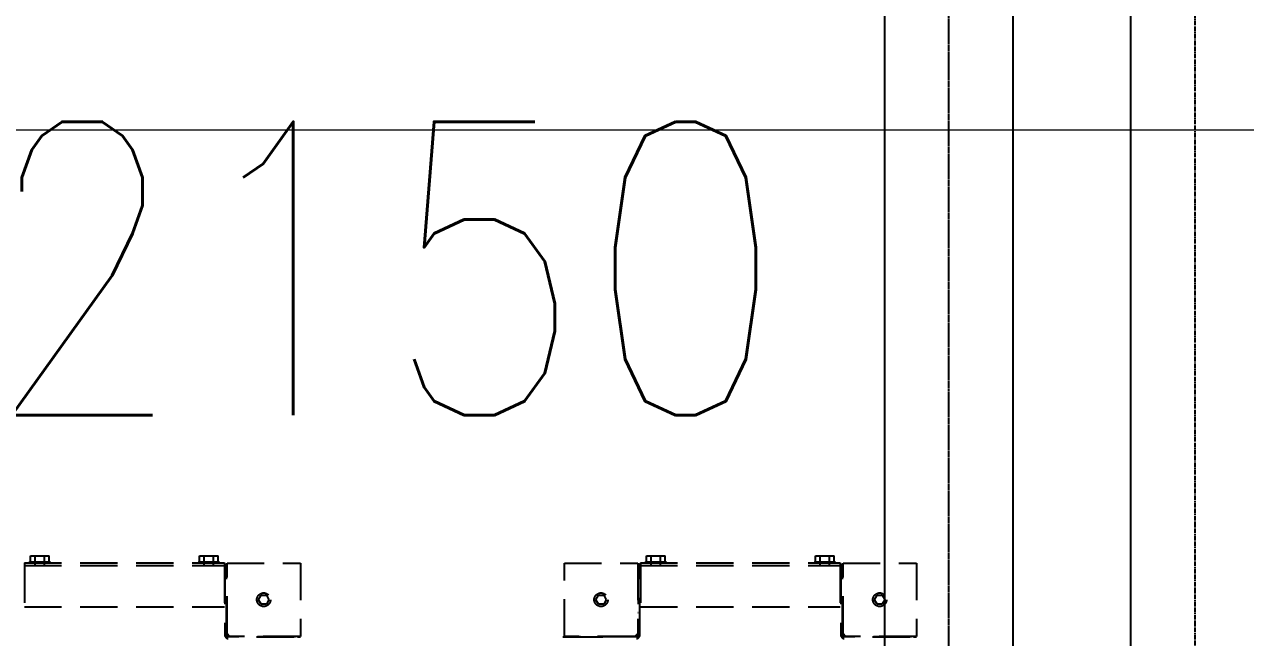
# Model space of a CAD drawing. Extents: x -32000 to 416743, y -254124 to 144214.
# Drawn here: x 255625 to 257706, y 65134 to 66179 of the extents above; entities that cross this region are included whole.
import ezdxf
from ezdxf.enums import TextEntityAlignment as Align

# ---------------------------------------------------------------- set-up
doc = ezdxf.new("R2010")
doc.units = 0
doc.header["$LTSCALE"] = 10
doc.linetypes.add('XFM1P40$0$CENTER2', pattern=[1.125, 0.75, -0.125, 0.125, -0.125])
doc.linetypes.add('XFM1Q40$0$HIDDEN', pattern=[9.525, 6.35, -3.175])
for name, color, linetype in [('XFM1D40$0$M-CWTR-TEXT', 250, 'Continuous'), ('XFM1P40$0$M-PIPE-CHWR13', 94, 'Continuous'), ('XFM1P40$0$M-PIPE-CHWR13_CL', 93, 'XFM1P40$0$CENTER2'), ('XFM1P40$0$M-PIPE-CHWS5', 160, 'Continuous'), ('XFM1P40$0$M-PIPE-CHWS5_CL', 161, 'XFM1P40$0$CENTER2'), ('XFM1Q40$0$M-EQPM-MAU', 22, 'Continuous'), ('XFM7P40ICA$0$H12PL4$0$L40_19_MEJI', 252, 'Continuous')]:
    doc.layers.add(name, color=color, linetype=linetype)
doc.styles.add('XFM1D40$0$12P7-XCM2P10$0$AA-TXT', font='simplex.shx', dxfattribs={"bigfont": 'china.shx'})

# ---------------------------------------------------------------- blocks, each defined once
blk = doc.blocks.new('XFM1D40')
at = {"layer": 'XFM1D40$0$M-CWTR-TEXT', "style": 'XFM1D40$0$12P7-XCM2P10$0$AA-TXT', "width": 0.8}
blk.add_text('BOD=L40(18.45)+2150', height=500, dxfattribs=at).set_placement((250563, 65763.5), align=Align.MIDDLE_LEFT)
blk = doc.blocks.new('XFM1P40')
at = {"layer": 'XFM1P40$0$M-PIPE-CHWR13'}
for p, q in [((257090.5, 78173.5, 0), (257090.5, 50480, 0)), ((257309.5, 78173.5, 0), (257309.5, 50480, 0))]:
    blk.add_line(p, q, dxfattribs=at)
at = {"layer": 'XFM1P40$0$M-PIPE-CHWR13_CL', "ltscale": 0.5}
blk.add_line((257200, 86135.4, 0), (257200, 50276.6, 0), dxfattribs=at)
at = {"layer": 'XFM1P40$0$M-PIPE-CHWS5'}
blk.add_line((257510.5, 50897.9, 0), (257510.5, 78173.5, 0), dxfattribs=at)
at = {"layer": 'XFM1P40$0$M-PIPE-CHWS5_CL'}
blk.add_line((257620, 50732.2, 0), (257620, 86370.1, 0), dxfattribs=at)
blk = doc.blocks.new('XFM1Q40')
at = {"layer": 'XFM1Q40$0$M-EQPM-MAU', "color": 252, "linetype": 'XFM1Q40$0$HIDDEN'}
for p, q in [((255624.6, 65262.1, -1.6), (255965.4, 65262.1, -1.6)), ((255624.6, 65262.1, -1.6), (255965.4, 65262.1, -1.6)), ((255624.6, 65257.1, 3.4), (255965.4, 65257.1, 3.4)), ((255624.6, 65257.1, 3.4), (255624.6, 65187.1, 3.4)), ((255632.2, 65262.1, -93.6), (255632.2, 65263.1, -93.6)), ((255632.2, 65262.1, -47.6), (255632.2, 65263.1, -47.6)), ((255632.2, 65262.1, -1.6), (255632.2, 65263.1, -1.6)), ((255634.9, 65263.7, -93.6), (255634.9, 65273.7, -93.6)), ((255634.9, 65263.7, -47.6), (255634.9, 65273.7, -47.6)), ((255634.9, 65273.7, -1.6), (255642.9, 65273.7, 12.2)), ((255634.9, 65263.7, -1.6), (255634.9, 65273.7, -1.6)), ((255634.9, 65263.7, -1.6), (255642.9, 65263.7, 12.2)), ((255642.9, 65273.7, 12.2), (255658.8, 65273.7, 12.2)), ((255642.9, 65263.7, 12.2), (255642.9, 65273.7, 12.2)), ((255642.9, 65263.1, -93.6), (255642.9, 65263.7, -93.6)), ((255642.9, 65263.1, -47.6), (255642.9, 65263.7, -47.6)), ((255642.9, 65263.1, -1.6), (255642.9, 65263.7, -1.6)), ((255642.9, 65263.7, 12.2), (255658.8, 65263.7, 12.2)), ((255642.9, 65256.3, -93.6), (255642.9, 65262.1, -93.6)), ((255642.9, 65256.3, -47.6), (255642.9, 65262.1, -47.6)), ((255642.9, 65256.3, -1.6), (255642.9, 65262.1, -1.6)), ((255658.8, 65273.7, 12.2), (255666.7, 65273.7, -1.6)), ((255658.8, 65263.7, 12.2), (255658.8, 65273.7, 12.2)), ((255658.8, 65263.1, -93.6), (255658.8, 65263.7, -93.6)), ((255658.8, 65263.1, -47.6), (255658.8, 65263.7, -47.6)), ((255658.8, 65263.7, 12.2), (255666.7, 65263.7, -1.6)), ((255658.8, 65263.1, -1.6), (255658.8, 65263.7, -1.6)), ((255658.8, 65256.3, -93.6), (255658.8, 65262.1, -93.6)), ((255658.8, 65256.3, -47.6), (255658.8, 65262.1, -47.6)), ((255658.8, 65256.3, -1.6), (255658.8, 65262.1, -1.6)), ((255666.7, 65263.7, -93.6), (255666.7, 65273.7, -93.6)), ((255666.7, 65263.7, -47.6), (255666.7, 65273.7, -47.6)), ((255666.7, 65263.7, -1.6), (255666.7, 65273.7, -1.6)), ((255669.5, 65262.1, -93.6), (255669.5, 65263.1, -93.6)), ((255669.5, 65262.1, -47.6), (255669.5, 65263.1, -47.6)), ((255669.5, 65262.1, -1.6), (255669.5, 65263.1, -1.6)), ((255920.5, 65262.1, -93.6), (255920.5, 65263.1, -93.6)), ((255920.5, 65262.1, -47.6), (255920.5, 65263.1, -47.6)), ((255920.5, 65262.1, -1.6), (255920.5, 65263.1, -1.6)), ((255923.3, 65263.7, -93.6), (255923.3, 65273.7, -93.6)), ((255923.3, 65263.7, -47.6), (255923.3, 65273.7, -47.6)), ((255923.3, 65273.7, -1.6), (255931.2, 65273.7, 12.2)), ((255923.3, 65263.7, -1.6), (255923.3, 65273.7, -1.6)), ((255923.3, 65263.7, -1.6), (255931.2, 65263.7, 12.2)), ((255931.2, 65273.7, 12.2), (255947.1, 65273.7, 12.2)), ((255931.2, 65263.7, 12.2), (255931.2, 65273.7, 12.2)), ((255931.2, 65263.1, -93.6), (255931.2, 65263.7, -93.6)), ((255931.2, 65263.7, 12.2), (255947.1, 65263.7, 12.2)), ((255931.2, 65263.1, -47.6), (255931.2, 65263.7, -47.6)), ((255931.2, 65263.1, -1.6), (255931.2, 65263.7, -1.6)), ((255931.2, 65256.3, -93.6), (255931.2, 65262.1, -93.6)), ((255931.2, 65256.3, -47.6), (255931.2, 65262.1, -47.6)), ((255931.2, 65256.3, -1.6), (255931.2, 65262.1, -1.6)), ((255947.1, 65273.7, 12.2), (255955.1, 65273.7, -1.6)), ((255947.1, 65263.7, 12.2), (255947.1, 65273.7, 12.2)), ((255947.1, 65263.1, -93.6), (255947.1, 65263.7, -93.6)), ((255947.1, 65263.1, -47.6), (255947.1, 65263.7, -47.6)), ((255947.1, 65263.7, 12.2), (255955.1, 65263.7, -1.6)), ((255947.1, 65263.1, -1.6), (255947.1, 65263.7, -1.6)), ((255947.1, 65256.3, -93.6), (255947.1, 65262.1, -93.6)), ((255947.1, 65256.3, -47.6), (255947.1, 65262.1, -47.6)), ((255947.1, 65256.3, -1.6), (255947.1, 65262.1, -1.6)), ((255955.1, 65263.7, -93.6), (255955.1, 65273.7, -93.6)), ((255955.1, 65263.7, -47.6), (255955.1, 65273.7, -47.6)), ((255955.1, 65263.7, -1.6), (255955.1, 65273.7, -1.6)), ((255957.8, 65262.1, -93.6), (255957.8, 65263.1, -93.6)), ((255957.8, 65262.1, -47.6), (255957.8, 65263.1, -47.6)), ((255957.8, 65262.1, -1.6), (255957.8, 65263.1, -1.6)), ((255965.4, 65257.1, 3.4), (255965.4, 65187.1, 3.4)), ((255970, 65141.5, -2.4), (255970, 65261.5, -2.4)), ((255970, 65261.5, -2.4), (256095, 65261.5, -2.4)), ((256095, 65261.5, -2.4), (256095, 65136.5, -2.4)), ((256545, 65261.5, -16.5), (256670, 65261.5, -16.5)), ((256545, 65136.5, -16.5), (256545, 65261.5, -16.5)), ((256670, 65261.5, -16.5), (256670, 65141.5, -16.5)), ((256674.6, 65262.1, -15.8), (257015.4, 65262.1, -15.8)), ((256674.6, 65262.1, -15.8), (257015.4, 65262.1, -15.8)), ((256674.6, 65257.1, -10.8), (257015.4, 65257.1, -10.8)), ((256674.6, 65257.1, -10.8), (256674.6, 65187.1, -10.8)), ((256682.2, 65262.1, -107.8), (256682.2, 65263.1, -107.8)), ((256682.2, 65262.1, -61.8), (256682.2, 65263.1, -61.8)), ((256682.2, 65262.1, -15.8), (256682.2, 65263.1, -15.8)), ((256684.9, 65263.7, -107.8), (256684.9, 65273.7, -107.8)), ((256684.9, 65263.7, -61.8), (256684.9, 65273.7, -61.8)), ((256684.9, 65273.7, -15.8), (256692.9, 65273.7, -2)), ((256684.9, 65263.7, -15.8), (256684.9, 65273.7, -15.8)), ((256684.9, 65263.7, -15.8), (256692.9, 65263.7, -2)), ((256692.9, 65273.7, -2), (256708.8, 65273.7, -2)), ((256692.9, 65263.7, -2), (256692.9, 65273.7, -2)), ((256692.9, 65263.1, -107.8), (256692.9, 65263.7, -107.8)), ((256692.9, 65263.1, -61.8), (256692.9, 65263.7, -61.8)), ((256692.9, 65263.1, -15.8), (256692.9, 65263.7, -15.8)), ((256692.9, 65263.7, -2), (256708.8, 65263.7, -2)), ((256692.9, 65256.3, -107.8), (256692.9, 65262.1, -107.8)), ((256692.9, 65256.3, -61.8), (256692.9, 65262.1, -61.8)), ((256692.9, 65256.3, -15.8), (256692.9, 65262.1, -15.8)), ((256708.8, 65273.7, -2), (256716.7, 65273.7, -15.8)), ((256708.8, 65263.7, -2), (256708.8, 65273.7, -2)), ((256708.8, 65263.1, -107.8), (256708.8, 65263.7, -107.8)), ((256708.8, 65263.1, -61.8), (256708.8, 65263.7, -61.8)), ((256708.8, 65263.7, -2), (256716.7, 65263.7, -15.8)), ((256708.8, 65263.1, -15.8), (256708.8, 65263.7, -15.8)), ((256708.8, 65256.3, -107.8), (256708.8, 65262.1, -107.8)), ((256708.8, 65256.3, -61.8), (256708.8, 65262.1, -61.8)), ((256708.8, 65256.3, -15.8), (256708.8, 65262.1, -15.8)), ((256716.7, 65263.7, -107.8), (256716.7, 65273.7, -107.8)), ((256716.7, 65263.7, -61.8), (256716.7, 65273.7, -61.8)), ((256716.7, 65263.7, -15.8), (256716.7, 65273.7, -15.8)), ((256719.5, 65262.1, -107.8), (256719.5, 65263.1, -107.8)), ((256719.5, 65262.1, -61.8), (256719.5, 65263.1, -61.8)), ((256719.5, 65262.1, -15.8), (256719.5, 65263.1, -15.8)), ((256970.5, 65262.1, -107.8), (256970.5, 65263.1, -107.8)), ((256970.5, 65262.1, -61.8), (256970.5, 65263.1, -61.8)), ((256970.5, 65262.1, -15.8), (256970.5, 65263.1, -15.8)), ((256973.3, 65263.7, -107.8), (256973.3, 65273.7, -107.8)), ((256973.3, 65263.7, -61.8), (256973.3, 65273.7, -61.8)), ((256973.3, 65273.7, -15.8), (256981.2, 65273.7, -2)), ((256973.3, 65263.7, -15.8), (256973.3, 65273.7, -15.8)), ((256973.3, 65263.7, -15.8), (256981.2, 65263.7, -2)), ((256981.2, 65273.7, -2), (256997.1, 65273.7, -2)), ((256981.2, 65263.7, -2), (256981.2, 65273.7, -2)), ((256981.2, 65263.1, -107.8), (256981.2, 65263.7, -107.8)), ((256981.2, 65263.7, -2), (256997.1, 65263.7, -2)), ((256981.2, 65263.1, -61.8), (256981.2, 65263.7, -61.8)), ((256981.2, 65263.1, -15.8), (256981.2, 65263.7, -15.8)), ((256981.2, 65256.3, -107.8), (256981.2, 65262.1, -107.8)), ((256981.2, 65256.3, -61.8), (256981.2, 65262.1, -61.8)), ((256981.2, 65256.3, -15.8), (256981.2, 65262.1, -15.8)), ((256997.1, 65273.7, -2), (257005.1, 65273.7, -15.8)), ((256997.1, 65263.7, -2), (256997.1, 65273.7, -2)), ((256997.1, 65263.1, -107.8), (256997.1, 65263.7, -107.8)), ((256997.1, 65263.1, -61.8), (256997.1, 65263.7, -61.8)), ((256997.1, 65263.7, -2), (257005.1, 65263.7, -15.8)), ((256997.1, 65263.1, -15.8), (256997.1, 65263.7, -15.8)), ((256997.1, 65256.3, -107.8), (256997.1, 65262.1, -107.8)), ((256997.1, 65256.3, -61.8), (256997.1, 65262.1, -61.8)), ((256997.1, 65256.3, -15.8), (256997.1, 65262.1, -15.8)), ((257005.1, 65263.7, -107.8), (257005.1, 65273.7, -107.8)), ((257005.1, 65263.7, -61.8), (257005.1, 65273.7, -61.8)), ((257005.1, 65263.7, -15.8), (257005.1, 65273.7, -15.8)), ((257007.8, 65262.1, -107.8), (257007.8, 65263.1, -107.8)), ((257007.8, 65262.1, -61.8), (257007.8, 65263.1, -61.8)), ((257007.8, 65262.1, -15.8), (257007.8, 65263.1, -15.8)), ((257015.4, 65257.1, -10.8), (257015.4, 65187.1, -10.8)), ((257020, 65141.5, -16.5), (257020, 65261.5, -16.5)), ((257020, 65261.5, -16.5), (257145, 65261.5, -16.5)), ((257145, 65261.5, -16.5), (257145, 65136.5, -16.5)), ((255966.2, 65254.8, -2.5), (255966.2, 65138.8, -2.5)), ((255969.2, 65138.8, -2.5), (255969.2, 65254.8, -2.5)), ((256670.8, 65254.8, -16.7), (256670.8, 65138.8, -16.7)), ((256673.8, 65138.8, -16.7), (256673.8, 65254.8, -16.7)), ((257016.2, 65254.8, -16.7), (257016.2, 65138.8, -16.7)), ((257019.2, 65138.8, -16.7), (257019.2, 65254.8, -16.7)), ((256023.5, 65199, 19.3), (256028, 65206.8, 19.3)), ((256028, 65191.2, 19.3), (256023.5, 65199, 19.3)), ((256028, 65206.8, 19.3), (256037, 65206.8, 19.3)), ((256037, 65206.8, 19.3), (256041.5, 65199, 19.3)), ((256041.5, 65199, 19.3), (256037, 65191.2, 19.3)), ((256598.5, 65199, 5.1), (256603, 65206.8, 5.1)), ((256603, 65191.2, 5.1), (256598.5, 65199, 5.1)), ((256603, 65206.8, 5.1), (256612, 65206.8, 5.1)), ((256612, 65206.8, 5.1), (256616.5, 65199, 5.1)), ((256616.5, 65199, 5.1), (256612, 65191.2, 5.1)), ((257073.5, 65199, 5.1), (257078, 65206.8, 5.1)), ((257078, 65191.2, 5.1), (257073.5, 65199, 5.1)), ((257078, 65206.8, 5.1), (257087, 65206.8, 5.1)), ((257087, 65206.8, 5.1), (257091.5, 65199, 5.1)), ((257091.5, 65199, 5.1), (257087, 65191.2, 5.1)), ((255624.6, 65187.1, 3.4), (255965.4, 65187.1, 3.4)), ((256037, 65191.2, 19.3), (256028, 65191.2, 19.3)), ((256612, 65191.2, 5.1), (256603, 65191.2, 5.1)), ((256670, 65177.2, -73.2), (256670.8, 65177.2, -73.2)), ((256674.6, 65187.1, -10.8), (257015.4, 65187.1, -10.8)), ((257087, 65191.2, 5.1), (257078, 65191.2, 5.1)), ((255969.2, 65152.2, -59), (255970, 65152.2, -59)), ((255969.2, 65142.2, -59), (255970, 65142.2, -59)), ((255975, 65136.5, -2.4), (255970, 65141.5, -2.4)), ((256085.2, 65135.8, -2.5), (255972.2, 65135.8, -2.5)), ((256095, 65136.5, -2.4), (255975, 65136.5, -2.4)), ((256020.2, 65135.6, 5.1), (256090.2, 65135.6, 5.1)), ((256665, 65136.5, -16.5), (256545, 65136.5, -16.5)), ((256547.3, 65135.6, -9.1), (256617.3, 65135.6, -9.1)), ((256667.8, 65135.8, -16.7), (256554.8, 65135.8, -16.7)), ((256670, 65141.5, -16.5), (256665, 65136.5, -16.5)), ((256670, 65142.2, -73.2), (256670.8, 65142.2, -73.2)), ((257019.2, 65152.2, -73.2), (257020, 65152.2, -73.2)), ((257019.2, 65142.2, -73.2), (257020, 65142.2, -73.2)), ((257025, 65136.5, -16.5), (257020, 65141.5, -16.5)), ((257135.2, 65135.8, -16.7), (257022.2, 65135.8, -16.7)), ((257145, 65136.5, -16.5), (257025, 65136.5, -16.5)), ((257070.2, 65135.6, -9.1), (257140.2, 65135.6, -9.1))]:
    blk.add_line(p, q, dxfattribs=at)
for centre in [(256032.5, 65199, 0.1), (256607.5, 65199, -14.1), (257082.5, 65199, -14.1)]:
    blk.add_circle(centre, 11.6, dxfattribs=at)
at = {"layer": 'XFM1Q40$0$M-EQPM-MAU', "color": 252, "linetype": 'XFM1Q40$0$HIDDEN', "extrusion": (1, 3.44509e-16, 0)}
for centre in [(65257.1, -1.6, 255624.6), (65257.1, -1.6, 255965.4), (65257.1, -15.8, 256674.6), (65257.1, -15.8, 257015.4)]:
    blk.add_arc(centre, 5, 0, 90, dxfattribs=at)
at = {"layer": 'XFM1Q40$0$M-EQPM-MAU', "color": 252, "linetype": 'XFM1Q40$0$HIDDEN', "extrusion": (-1.60818e-16, 1, 0)}
for centre in [(-255650.8, -1.6, 65263.1), (-255650.8, -1.6, 65262.1), (-255939.2, -1.6, 65263.1), (-255939.2, -1.6, 65262.1), (-256700.8, -15.8, 65263.1), (-256700.8, -15.8, 65262.1), (-256989.2, -15.8, 65263.1), (-256989.2, -15.8, 65262.1)]:
    blk.add_arc(centre, 18.6, 0, 180, dxfattribs=at)
at = {"layer": 'XFM1Q40$0$M-EQPM-MAU', "color": 252, "linetype": 'XFM1Q40$0$HIDDEN'}
for centre, radius, start, end in [((255963.2, 65254.8, -2.5), 6, 0, 69.1228), ((255963.2, 65254.8, -2.5), 3, 0, 44.5376), ((256676.8, 65254.8, -16.7), 6, 110.8772, 180), ((256676.8, 65254.8, -16.7), 3, 135.4624, 180), ((257013.2, 65254.8, -16.7), 6, 0, 69.1228), ((257013.2, 65254.8, -16.7), 3, 0, 44.5376), ((255972.2, 65138.8, -2.5), 6, 180, 270), ((255972.2, 65138.8, -2.5), 3, 180, 270), ((256085.2, 65129.8, -2.5), 6, 74.1633, 90), ((256554.8, 65129.8, -16.7), 6, 90, 105.8538), ((256667.8, 65138.8, -16.7), 6, 270, 0), ((256667.8, 65138.8, -16.7), 3, 270, 0), ((257022.2, 65138.8, -16.7), 6, 180, 270), ((257022.2, 65138.8, -16.7), 3, 180, 270), ((257135.2, 65129.8, -16.7), 6, 74.1633, 90)]:
    blk.add_arc(centre, radius, start, end, dxfattribs=at)
at = {"layer": 'XFM1Q40$0$M-EQPM-MAU', "color": 252, "linetype": 'XFM1Q40$0$HIDDEN', "extrusion": (-3.44509e-16, 1, 0)}
for centre, start, end in [((-256090.2, 0.1, 65135.6), 90, 180), ((-256547.3, -14.1, 65135.6), 360, 90), ((-257140.2, -14.1, 65135.6), 90, 180)]:
    blk.add_arc(centre, 5, start, end, dxfattribs=at)
blk = doc.blocks.new('XFM7P40ICA$0$H12PL4')
at = {"layer": 'XFM7P40ICA$0$H12PL4$0$L40_19_MEJI', "lineweight": 0}
blk.add_line((244130, 66000), (260600, 66000), dxfattribs=at)
blk = doc.blocks.new('XFM7P40ICA')
blk.add_blockref('XFM7P40ICA$0$H12PL4', (0, 0))

msp = doc.modelspace()

# ---------------------------------------------------------------- block references
for name in ['XFM1P40', 'XFM7P40ICA', 'XFM1D40', 'XFM1Q40']:
    msp.add_blockref(name, (0, 0))

doc.saveas('drawing.dxf')
